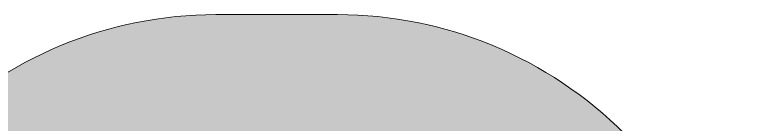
# Model space of a CAD drawing. Header units: millimetres. Extents: x -284281 to 1648660, y -821378 to -151356.
# Drawn here: x -219891 to -216298, y -267524 to -266985 of the extents above; entities that cross this region are included whole.
import ezdxf

# ---------------------------------------------------------------- set-up
doc = ezdxf.new("R2010")
doc.units = ezdxf.units.MM
doc.header["$MEASUREMENT"] = 0
doc.layers.add('Sols_ Dalles', color=7, linetype='Continuous')

# ---------------------------------------------------------------- blocks, each defined once
blk = doc.blocks.new('Dalle_12_1', base_point=(207230.9, -272484.9))
at = {"layer": 'Sols_ Dalles', "linetype": 'Continuous', "lineweight": 0, "true_color": 0x2e271c}
blk.add_hatch(color=250, dxfattribs=at).paths.add_polyline_path([(207230.9, -272484.9), (207830.9, -272484.9, 0.414214), (209830.9, -270484.9), (209830.9, -268984.9, 0.414214), (207830.9, -266984.9), (207230.9, -266984.9, 0.414214), (205230.9, -268984.9), (205230.9, -270484.9, 0.414214)])
at = {"layer": 'Sols_ Dalles', "color": 250, "linetype": 'Continuous', "lineweight": 5, "true_color": 0x1f1f1f, "flags": 128}
blk.add_lwpolyline([(207230.9, -272484.9), (207830.9, -272484.9, 0.414214), (209830.9, -270484.9), (209830.9, -268984.9, 0.414214), (207830.9, -266984.9), (207230.9, -266984.9, 0.414214), (205230.9, -268984.9), (205230.9, -270484.9, 0.414214)], format="xyb", close=True, dxfattribs=at)

msp = doc.modelspace()

# ---------------------------------------------------------------- linework, layer by layer
at = {"color": 9, "linetype": 'Continuous', "lineweight": 5}
msp.add_lwpolyline([(-220619.23918, -271504.08297, 0.2649799965), (-218898.38404, -272484.93746), (-218298.38404, -272484.93746, 0.2709362909), (-216555.30127, -271465.58136, 0.1288203455), (-216298.38404, -270484.93746), (-216298.38404, -268984.93746, 0.4142135624), (-218298.38404, -266984.93746), (-218898.38404, -266984.93746, 0.4142135624), (-220898.38404, -268984.93746), (-220898.38404, -270484.93746, 0.1344739343)], format="xyb", close=True, dxfattribs=at)

# ---------------------------------------------------------------- block references
at = {"layer": 'Sols_ Dalles', "color": 250, "linetype": 'Continuous', "lineweight": 5, "true_color": 0x1f1f1f}
msp.add_blockref('Dalle_12_1', (-218898.38404, -272484.93746), dxfattribs=at)

doc.saveas('drawing.dxf')
